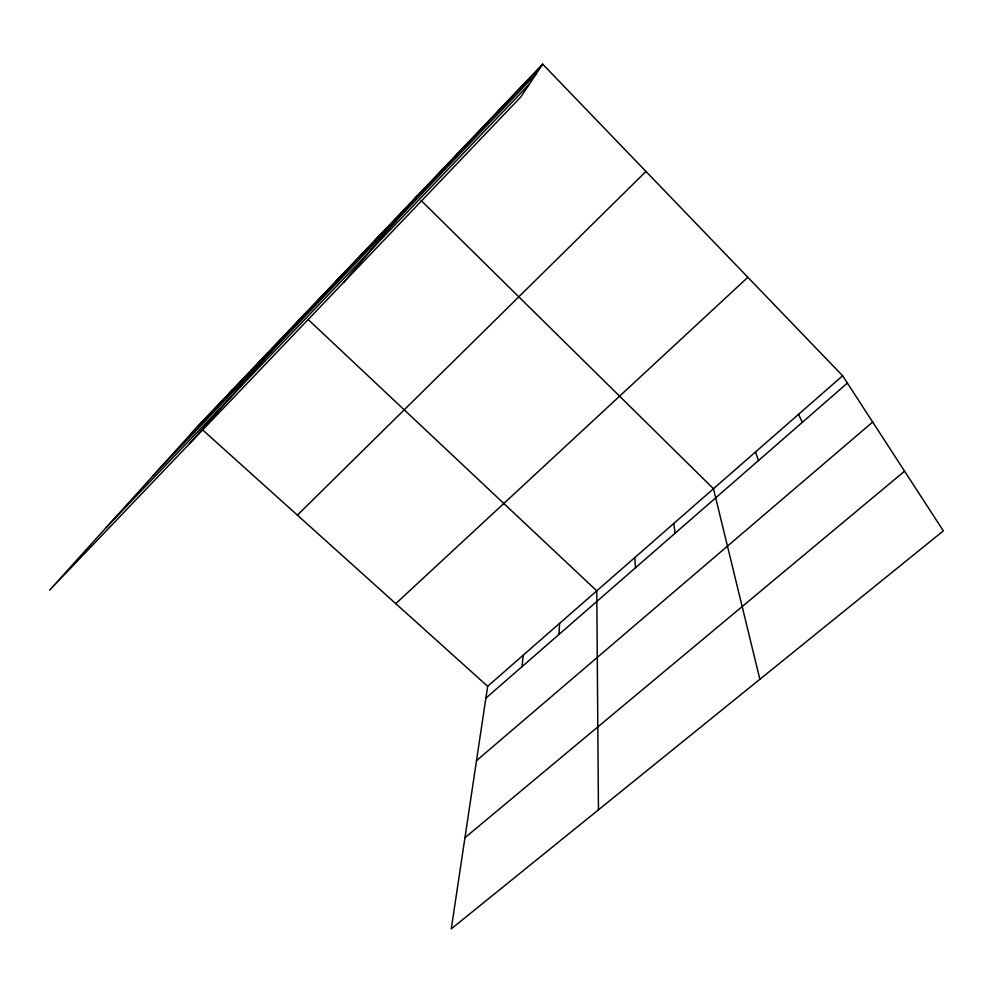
<?xml version="1.0" encoding="UTF-8"?>
<svg xmlns="http://www.w3.org/2000/svg" width="993" height="993" viewBox="0 0 993 993"><rect width="100%" height="100%" fill="white"/><g stroke="black" fill="none" stroke-linecap="round" stroke-linejoin="round"><path stroke-width="1.49" d="M559.009 634.415L559.58 623.368M522.033 666.651L523.224 655.181M842.623 375.764L487.65 686.287L451.281 928.852L943.35 530.883L842.623 375.764L542.687 64.148L198.116 425.836L49.65 590.09L520.928 96.83L542.687 64.148M497.778 111.737L499.628 109.354M455.03 156.596L457.686 153.381M343.801 282.223L416.812 196.279M374.013 241.622L378.122 236.88M335.609 281.938L340.376 276.501M189.353 443.871L303.535 315.178M261.556 359.665L267.564 352.937M225.858 397.126L232.436 389.815M190.991 433.718L541.681 65.65M153.257 475.473L536.319 73.718M106.152 527.581L529.443 84.045M297.391 515.144L645.971 171.454M395.76 603.632L747.853 277.308M485.875 698.166L847.377 383.075M476.503 760.65L872.673 422.037M464.947 837.72L904.573 471.179M202.671 429.944L487.65 686.287M308.053 319.423L596.756 590.847L598.456 809.816M421.193 200.598L713.483 488.73L759.868 679.274M798.521 414.342L802.381 422.286M755.487 451.989L758.503 460.529M673.676 523.559L675.153 533.191M634.775 557.582L635.545 567.711"/></g></svg>
